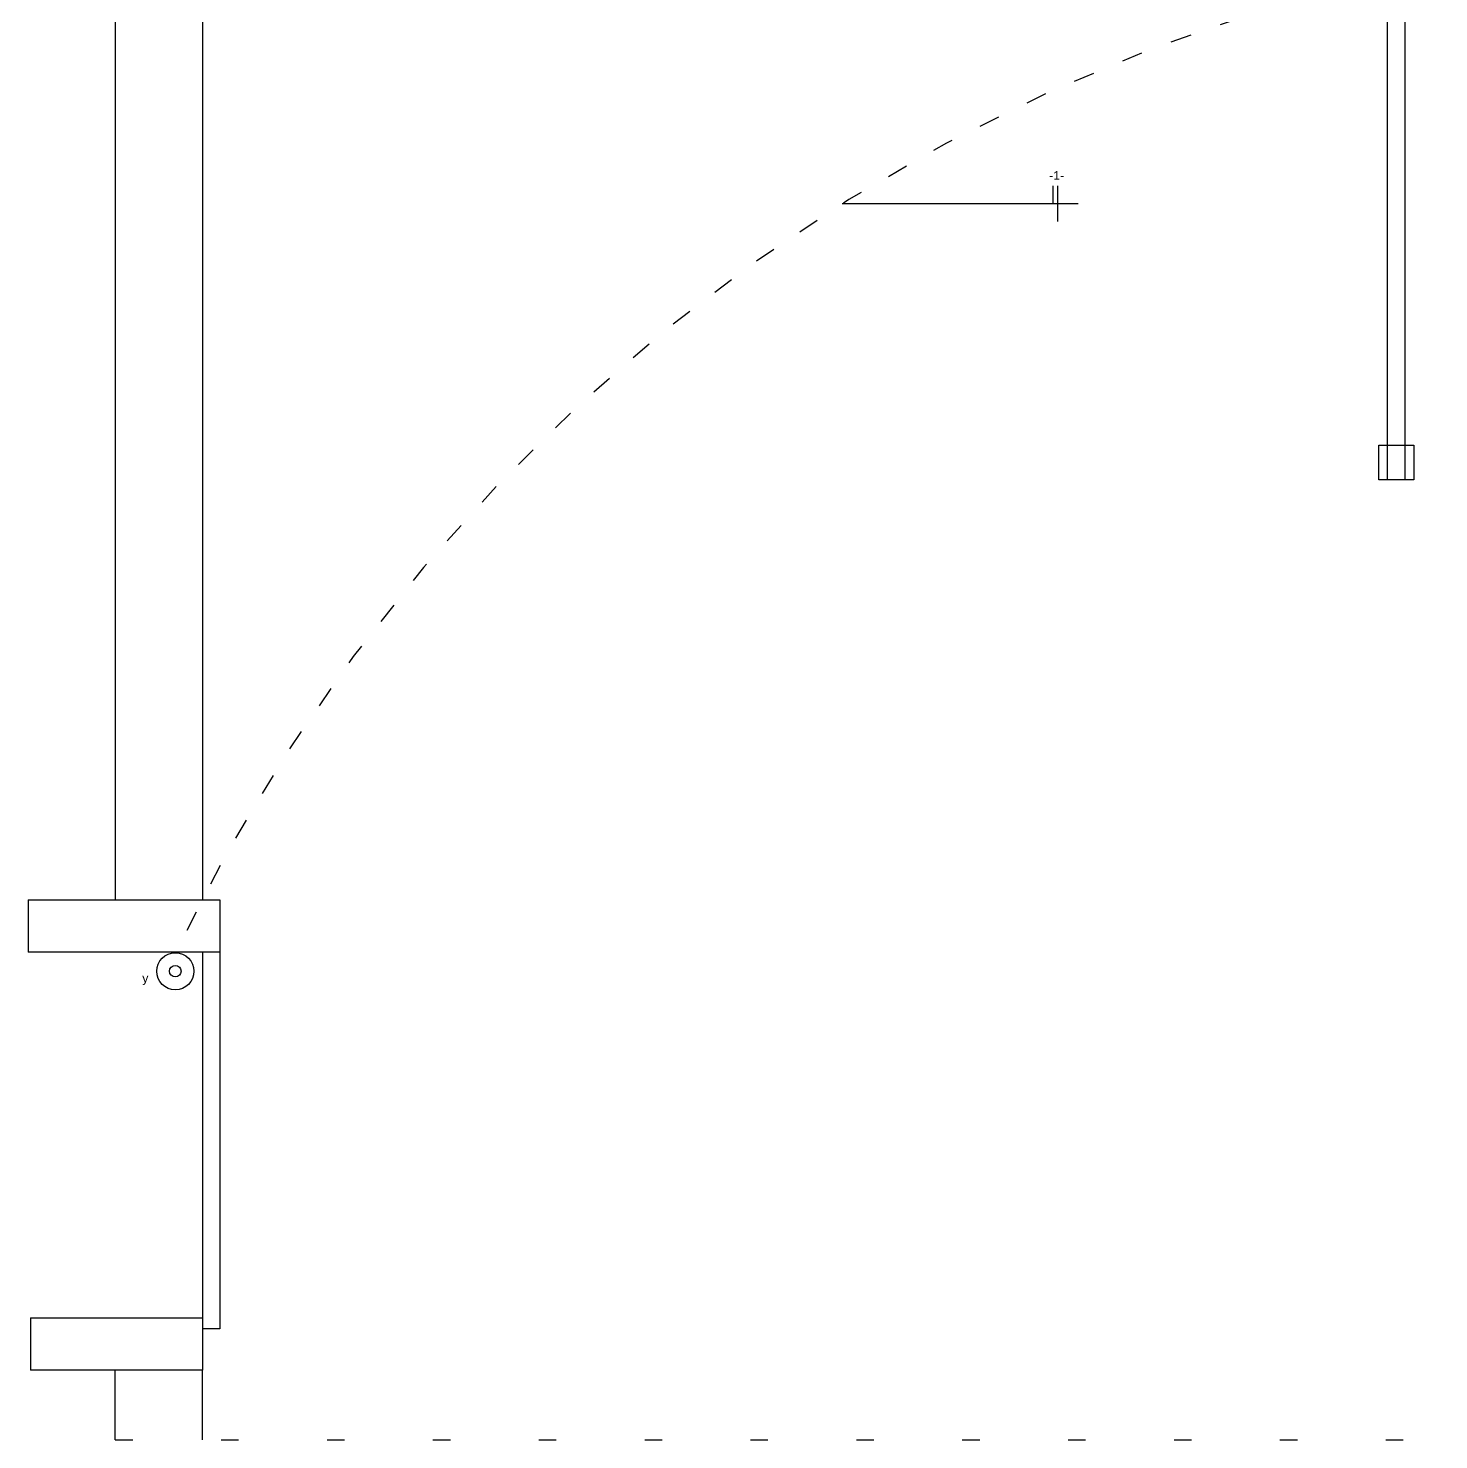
# Model space of a CAD drawing. Header units: millimetres. Extents: x 1264 to 2548, y 2013 to 4063.
# Drawn here: x 1265.31 to 1273.41, y 2012.88 to 2020.99 of the extents above; entities that cross this region are included whole.
import ezdxf

# ---------------------------------------------------------------- set-up
doc = ezdxf.new("R2010")
doc.units = ezdxf.units.MM
doc.linetypes.add('ACAD_ISO03W100', pattern=[30, 12, -18])
doc.linetypes.add('PONTO', pattern=[6.35, 0, -6.35])
for name, color, linetype in [('Auxiliar', 254, 'Continuous'), ('Cerca Viva', 116, 'Continuous'), ('Paredes baixas', 251, 'Continuous'), ('Paredes Imaginárias', 254, 'PONTO'), ('Textos', 7, 'Continuous')]:
    doc.layers.add(name, color=color, linetype=linetype)
for name, color, linetype, true_color in [('Condutores', 7, 'Continuous', 0xae9bee), ('Eletrodutos', 7, 'Continuous', 0xff8a8a), ('Eletrodutos chão', 7, 'ACAD_ISO03W100', 0xff8a8a), ('Interruptores', 7, 'Continuous', 0xffff75)]:
    doc.layers.add(name, color=color, linetype=linetype, true_color=true_color)
doc.styles.get("Standard").update_dxf_attribs({"font": 'arial.ttf'})
pattern_1 = [(0, (0, 0), (0, 6.985), [5.08, -1.905]), (90, (0, 0), (-6.985, 4e-16), [5.08, -1.905])]

# ---------------------------------------------------------------- blocks, each defined once
blk = doc.blocks.new('Interruptor Simples')
at = {"layer": 'Interruptores'}
blk.add_circle((0, 0.1066), 0.1066, dxfattribs=at)
blk = doc.blocks.new('FASE')
at = {"layer": 'Eletrodutos'}
blk.add_line((0, 0.1022), (0, -0.1022), dxfattribs=at)
blk = doc.blocks.new('RETORNO')
at = {"layer": 'Eletrodutos'}
blk.add_line((0, 0.0511), (0, -0.0511), dxfattribs=at)

msp = doc.modelspace()

# ---------------------------------------------------------------- hatches: boundary and pattern name
at = {"layer": 'Interruptores'}
h = msp.add_hatch(dxfattribs=at)
h.set_pattern_fill('ANGLE', color=256)
h.set_pattern_definition(pattern_1)
h.paths.add_polyline_path([(1266.1179, 2015.5751, 1), (1266.1841, 2015.5751, 1)])
at = {"layer": 'Paredes baixas'}
h = msp.add_hatch(dxfattribs=at)
h.set_pattern_fill('ANGLE', color=256)
h.set_pattern_definition(pattern_1)
h.paths.add_polyline_path([(1273.2626, 2018.5961), (1273.0626, 2018.5961), (1273.0626, 2018.3961), (1273.2626, 2018.3961)])

# ---------------------------------------------------------------- linework, layer by layer
at = {"layer": 'Auxiliar'}
for p, q in [((1265.3065, 2015.9848), (1265.3065, 2015.6848)), ((1266.3065, 2015.6848), (1266.3065, 2013.5848)), ((1266.4065, 2015.6848), (1266.4065, 2013.5848)), ((1265.3186, 2013.5848), (1265.3186, 2013.2848)), ((1266.3065, 2013.5848), (1266.3065, 2013.2848)), ((1266.4065, 2013.5848), (1266.4065, 2013.5216)), ((1266.4065, 2013.5216), (1266.3065, 2013.5216))]:
    msp.add_line(p, q, dxfattribs=at)
for points in [[(1265.3065, 2015.9848), (1266.4065, 2015.9848), (1266.4065, 2015.6848), (1265.3065, 2015.6848)], [(1265.3186, 2013.5848), (1266.3065, 2013.5848)], [(1266.3065, 2013.2848), (1265.3186, 2013.2848)]]:
    msp.add_lwpolyline(points, dxfattribs=at)
at = {"layer": 'Cerca Viva'}
for p, q in [((1265.8065, 2016.3848), (1265.8065, 2015.9848)), ((1266.3065, 2016.3848), (1266.3065, 2015.9848)), ((1265.8065, 2012.8848), (1265.8065, 2013.2848)), ((1266.3065, 2012.8848), (1266.3065, 2013.2848))]:
    msp.add_line(p, q, dxfattribs=at)
for points in [[(1265.8065, 2023.9453), (1265.8065, 2016.3848)], [(1266.3065, 2023.9453), (1266.3065, 2016.3848)]]:
    msp.add_lwpolyline(points, dxfattribs=at)
at = {"layer": 'Condutores'}
msp.add_line((1269.9814, 2019.9828), (1271.3359, 2019.9828), dxfattribs=at)
at = {"layer": 'Eletrodutos chão', "ltscale": 0.01}
msp.add_arc((1275.4619, 2011.2459), 10.3135, 96.39417, 154.50747, dxfattribs=at)
at = {"layer": 'Interruptores'}
msp.add_circle((1266.151, 2015.5751), 0.0331, dxfattribs=at)
at = {"layer": 'Paredes baixas'}
msp.add_line((1273.2126, 2018.3961), (1273.2126, 2021.3961), dxfattribs=at)
msp.add_lwpolyline([(1273.1126, 2018.3961), (1273.1126, 2021.3961)], dxfattribs=at)
msp.add_lwpolyline([(1273.0626, 2018.5961), (1273.2626, 2018.5961), (1273.2626, 2018.3961), (1273.0626, 2018.3961)], close=True, dxfattribs=at)
at = {"layer": 'Paredes Imaginárias', "ltscale": 0.08}
msp.add_line((1265.8065, 2012.8848), (1287.7628, 2012.8848), dxfattribs=at)

# ---------------------------------------------------------------- block references
at = {"layer": 'Eletrodutos'}
for name, p in [('RETORNO', (1271.1896, 2020.0338)), ('FASE', (1271.2173, 2019.9828))]:
    msp.add_blockref(name, p, dxfattribs=at)
at = {"layer": 'Interruptores'}
msp.add_blockref('Interruptor Simples', (1266.151, 2015.4685), dxfattribs=at)

# ---------------------------------------------------------------- texts
at = {"layer": 'Textos', "char_height": 0.05, "attachment_point": 1}
for s, width, heights, insert in [('\\pxi-3,l4,t4;-1-', 0.168959, [0.0666], (1271.1198, 2020.1697)), ('\\pxi-3,l4,t4;y', 0.146269, [0.0259], (1265.9113, 2015.5604))]:
    msp.add_mtext_dynamic_manual_height_columns(s, width=width, gutter_width=12.5, heights=heights, dxfattribs=dict(at, insert=insert))

doc.saveas('drawing.dxf')
